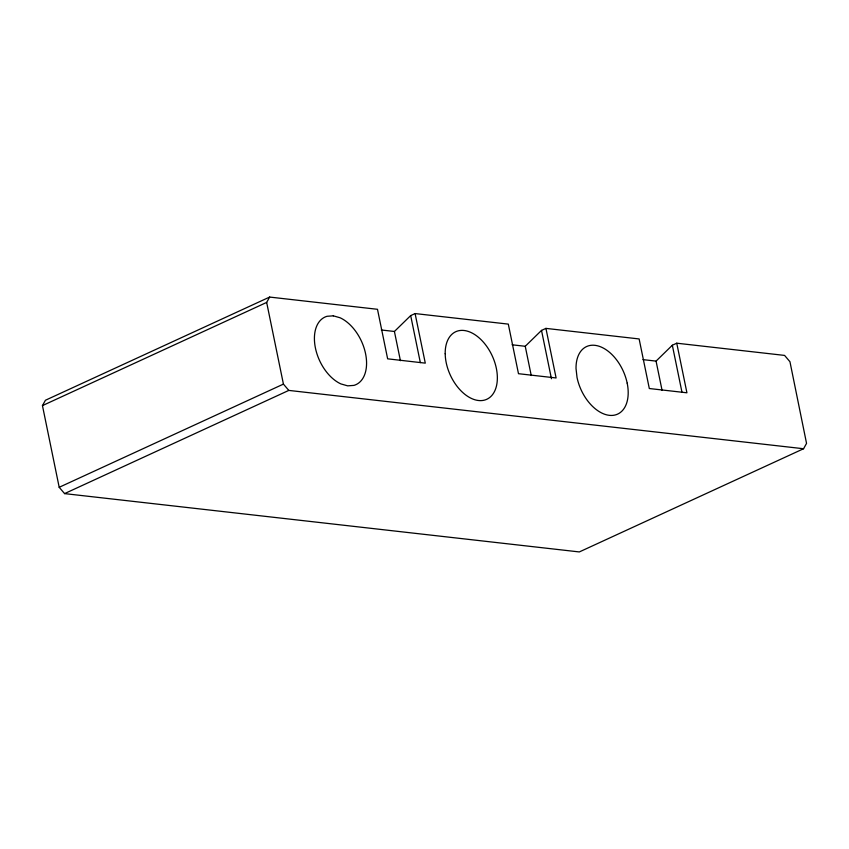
<?xml version="1.0" encoding="UTF-8"?>
<svg xmlns="http://www.w3.org/2000/svg" width="849" height="849" viewBox="0 0 849 849"><rect width="100%" height="100%" fill="white"/><g stroke="black" fill="none" stroke-linecap="round" stroke-linejoin="round"><path stroke-width="1.27" d="M642.958 359.626L656.065 361.112L672.334 345.235L676.749 343.198L784.582 355.413L789.952 361.727L806.55 443.38L803.557 448.739L579.326 551.935L64.577 493.609L59.197 487.294L42.45 405.61L45.432 400.25L269.642 297.065L377.487 309.301L387.643 358.83L425.285 363.139L415.097 313.568L410.683 315.595L394.414 331.471L381.307 329.985M42.45 405.61L266.66 302.424L269.642 297.065M512.127 344.8L525.244 346.286L541.513 330.41L545.928 328.383L639.127 338.942L649.315 388.524L686.926 392.79L676.749 343.198M59.197 487.294L283.428 384.109L288.798 390.413L803.557 448.739M64.577 493.609L288.798 390.413M415.097 313.568L508.307 324.116L518.484 373.698L556.106 377.964L545.928 328.383M672.334 345.235L681.991 392.28M656.065 361.112L662.071 390.349M541.513 330.41L551.436 378.728M525.244 346.286L531.241 375.534M410.683 315.595L420.34 362.629M394.414 331.471L400.42 360.708M266.66 302.424L283.428 384.109M333.307 315.839L327.077 316.284A37.176 23.072 65.3 0 0 315.414 347.994A37.176 23.072 65.3 0 0 340.927 383.928L347.676 385.849L353.906 385.393A37.176 23.072 65.3 0 0 365.569 353.683A37.176 23.072 65.3 0 0 340.056 317.759L333.307 315.839M627.188 383.164L627.082 382.687A37.176 23.061 65.3 0 0 598.078 345.946A37.176 23.061 65.3 0 0 576.025 368.519L577.033 377.487A37.176 23.061 65.3 0 0 609.295 415.331A37.176 23.061 65.3 0 0 627.188 383.164M445.194 353.693A37.176 23.061 65.3 0 0 484.715 400.049A37.176 23.061 65.3 0 0 483.93 342.763A37.176 23.061 65.3 0 0 445.194 353.693"/></g></svg>
